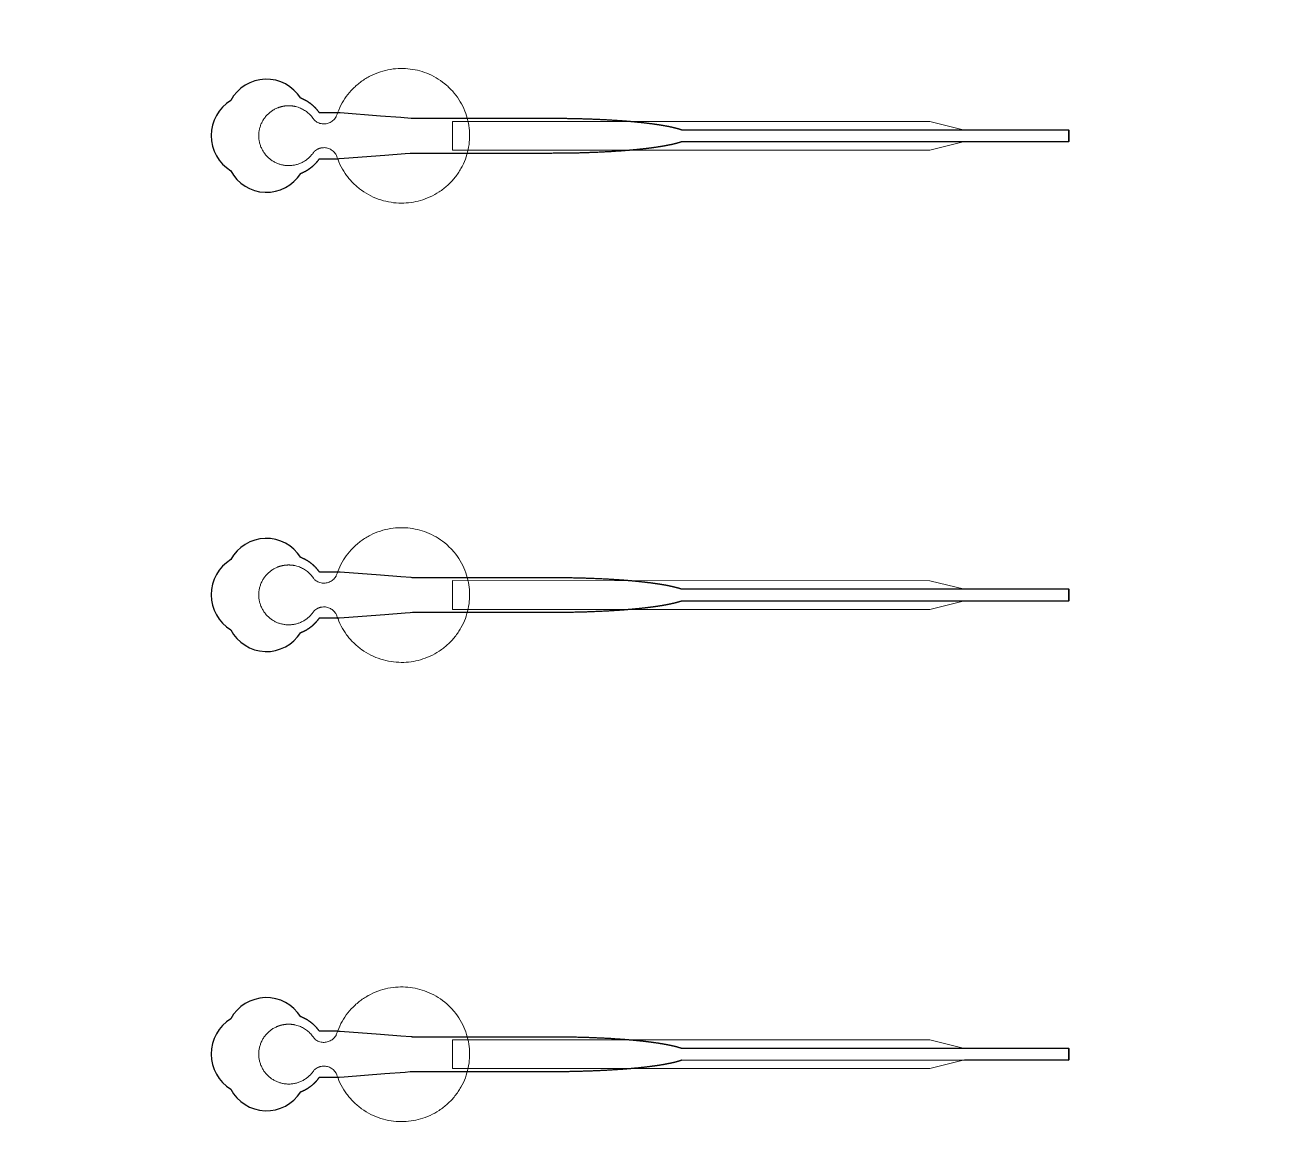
# Model space of a CAD drawing. Header units: inches. Extents: x -52997 to 52003, y -52254 to 52746.
# Drawn here: x -16400 to -10919, y 3389 to 8292 of the extents above; entities that cross this region are included whole.
import ezdxf

# ---------------------------------------------------------------- set-up
doc = ezdxf.new("R2010")
doc.units = ezdxf.units.IN
doc.header["$MEASUREMENT"] = 0
doc.layers.add('1', color=1, linetype='Continuous')
doc.layers.add('2', color=140, linetype='Continuous', lineweight=0)
doc.layers.add('3', color=90, linetype='Continuous', lineweight=0)

msp = doc.modelspace()

# ---------------------------------------------------------------- linework, layer by layer
at = {"layer": '1'}
for points in [[(-16283.4, -47485.7), (0, -47485.7), (16283.4, -47485.7, 5.999107)], [(-16250, -47285.7), (0, -47285.7), (16250, -47285.7, 5.986812)], [(-13685.8, -45485.7), (0, -45485.7), (13685.8, -45485.7, 6.794322)], [(-15200.3, 7646.4), (-15199.9, 7646.6), (-15199.1, 7646.9), (-15198.2, 7647.2), (-15197.4, 7647.6), (-15196.5, 7647.9), (-15195.7, 7648.2), (-15194.8, 7648.6), (-15194, 7649), (-15193.1, 7649.3), (-15192.3, 7649.7), (-15191.4, 7650.1), (-15190.6, 7650.5), (-15189.7, 7650.9), (-15188.9, 7651.3), (-15188, 7651.7), (-15187.2, 7652.1), (-15186.3, 7652.5), (-15185.4, 7652.9), (-15184.6, 7653.4), (-15183.7, 7653.8), (-15182.9, 7654.2), (-15182, 7654.7), (-15181.1, 7655.1), (-15180.3, 7655.6), (-15179.4, 7656.1), (-15178.6, 7656.5), (-15177.7, 7657), (-15176.9, 7657.5), (-15176, 7658), (-15175.2, 7658.5), (-15174.3, 7659), (-15173.4, 7659.5), (-15172.6, 7660), (-15171.7, 7660.5), (-15170.9, 7661), (-15170.1, 7661.6), (-15169.2, 7662.1), (-15168.4, 7662.7), (-15167.5, 7663.2), (-15166.7, 7663.8), (-15165.8, 7664.3), (-15165, 7664.9), (-15164.2, 7665.4), (-15163.3, 7666), (-15162.5, 7666.6), (-15161.7, 7667.2), (-15160.8, 7667.8), (-15160, 7668.4), (-15159.2, 7669), (-15158.4, 7669.6), (-15157.6, 7670.2), (-15156.7, 7670.8), (-15155.9, 7671.4), (-15155.1, 7672), (-15154.3, 7672.7), (-15153.5, 7673.3), (-15152.7, 7673.9), (-15151.9, 7674.6), (-15151.1, 7675.2), (-15150.3, 7675.9), (-15149.6, 7676.5), (-15148.8, 7677.2), (-15148, 7677.8), (-15147.2, 7678.5), (-15146.5, 7679.2), (-15145.7, 7679.9), (-15144.9, 7680.5), (-15144.2, 7681.2), (-15143.4, 7681.9), (-15142.7, 7682.6), (-15141.9, 7683.3), (-15141.2, 7684), (-15140.5, 7684.7), (-15139.7, 7685.4), (-15139, 7686.1), (-15138.3, 7686.8), (-15137.6, 7687.5), (-15136.9, 7688.3), (-15136.2, 7689), (-15135.5, 7689.7), (-15134.8, 7690.4), (-15134.1, 7691.2), (-15133.4, 7691.9), (-15132.7, 7692.6), (-15132, 7693.4), (-15131.4, 7694.1), (-15130.7, 7694.8), (-15130.1, 7695.6), (-15129.4, 7696.3), (-15128.8, 7697.1), (-15128.1, 7697.8), (-15127.5, 7698.6), (-15126.9, 7699.3), (-15126.2, 7700.1), (-15125.6, 7700.9), (-15125, 7701.6), (-15124.4, 7702.4), (-15123.8, 7703.1), (-15123.2, 7703.9), (-15122.6, 7704.7), (-15122.1, 7705.4), (-15121.5, 7706.2), (-15120.9, 7707), (-15120.4, 7707.7), (-15119.8, 7708.5), (-15119.3, 7709.3), (-15118.7, 7710), (-15075.1, 7710), (-15053.3, 7710), (-15042.4, 7710), (-15039.7, 7710), (-15038.4, 7710), (-15038.3, 7710), (-15038.3, 7710), (-15038.3, 7710), (-15038.3, 7710), (-15038.3, 7710.1), (-15038.2, 7710.1), (-15037.8, 7710.1), (-15037.1, 7710.1), (-15035.8, 7710.2), (-15033, 7710.5), (-15010.9, 7712.1), (-14834.3, 7725.7), (-14746, 7732.5), (-14723.9, 7734.2), (-14712.8, 7735), (-14712.5, 7735), (-14712.4, 7735), (-14712.4, 7735), (-14712.3, 7735), (-14712.2, 7735), (-14711.8, 7735), (-14451.4, 7735), (-14445.1, 7735), (-14432.5, 7735), (-14332, 7735), (-14131, 7735), (-14118.4, 7735), (-14112.1, 7735), (-14109, 7735), (-14107.4, 7735), (-14107, 7735), (-14106.8, 7735), (-14106.7, 7735), (-14106.7, 7735), (-14106.7, 7735), (-14106.6, 7735), (-14106.1, 7735), (-14101.5, 7735.1), (-14096.9, 7735.1), (-14092.3, 7735.1), (-14087.6, 7735.1), (-14083, 7735.1), (-14078.3, 7735.1), (-14073.7, 7735.2), (-14069, 7735.2), (-14064.3, 7735.2), (-14059.6, 7735.3), (-14054.9, 7735.3), (-14050.1, 7735.4), (-14045.4, 7735.4), (-14040.7, 7735.5), (-14035.9, 7735.6), (-14031.2, 7735.6), (-14026.4, 7735.7), (-14021.6, 7735.8), (-14016.8, 7735.9), (-14012, 7736), (-14007.2, 7736.1), (-14002.4, 7736.2), (-13997.6, 7736.3), (-13992.8, 7736.4), (-13988, 7736.5), (-13983.2, 7736.7), (-13978.4, 7736.8), (-13973.5, 7736.9), (-13968.7, 7737.1), (-13963.9, 7737.2), (-13959, 7737.4), (-13954.2, 7737.5), (-13949.4, 7737.7), (-13944.6, 7737.8), (-13939.7, 7738), (-13934.9, 7738.2), (-13930.1, 7738.4), (-13925.2, 7738.6), (-13920.4, 7738.8), (-13915.6, 7739), (-13910.8, 7739.2), (-13906, 7739.4), (-13901.2, 7739.6), (-13896.4, 7739.8), (-13891.6, 7740), (-13886.8, 7740.3), (-13882, 7740.5), (-13877.2, 7740.7), (-13872.5, 7741), (-13867.7, 7741.3), (-13863, 7741.5), (-13858.3, 7741.8), (-13853.5, 7742), (-13848.8, 7742.3), (-13844.1, 7742.6), (-13839.5, 7742.9), (-13834.8, 7743.2), (-13830.1, 7743.5), (-13825.5, 7743.8), (-13820.9, 7744.1), (-13816.3, 7744.4), (-13811.7, 7744.7), (-13807.1, 7745.1), (-13804.8, 7745.2), (-13802.6, 7745.4), (-13800.3, 7745.6), (-13798, 7745.7), (-13795.8, 7745.9), (-13793.5, 7746.1), (-13791.2, 7746.2), (-13789, 7746.4), (-13786.8, 7746.6), (-13784.5, 7746.8), (-13782.3, 7747), (-13780.1, 7747.1), (-13777.8, 7747.3), (-13775.6, 7747.5), (-13773.4, 7747.7), (-13771.2, 7747.9), (-13769, 7748.1), (-13766.8, 7748.2), (-13764.6, 7748.4), (-13762.5, 7748.6), (-13760.3, 7748.8), (-13758.1, 7749), (-13756, 7749.2), (-13753.8, 7749.4), (-13751.6, 7749.6), (-13749.5, 7749.8), (-13747.4, 7750), (-13745.2, 7750.2), (-13743.1, 7750.4), (-13741, 7750.6), (-13738.9, 7750.8), (-13736.8, 7751), (-13734.7, 7751.2), (-13732.6, 7751.4), (-13730.5, 7751.6), (-13728.4, 7751.8), (-13726.4, 7752), (-13724.3, 7752.3), (-13722.2, 7752.5), (-13720.2, 7752.7), (-13718.1, 7752.9), (-13716.1, 7753.1), (-13714.1, 7753.3), (-13712.1, 7753.6), (-13710, 7753.8), (-13708, 7754), (-13706, 7754.2), (-13704.1, 7754.4), (-13702.1, 7754.7), (-13700.1, 7754.9), (-13698.1, 7755.1), (-13696.2, 7755.3), (-13694.2, 7755.6), (-13692.3, 7755.8), (-13690.4, 7756), (-13688.4, 7756.3), (-13686.5, 7756.5), (-13684.6, 7756.7), (-13682.7, 7757), (-13680.8, 7757.2), (-13678.9, 7757.5), (-13677.1, 7757.7), (-13675.2, 7757.9), (-13673.3, 7758.2), (-13671.5, 7758.4), (-13669.7, 7758.7), (-13667.8, 7758.9), (-13666, 7759.1), (-13664.2, 7759.4), (-13662.4, 7759.6), (-13660.6, 7759.9), (-13658.8, 7760.1), (-13657, 7760.4), (-13655.3, 7760.6), (-13653.5, 7760.9), (-13651.8, 7761.1), (-13650, 7761.4), (-13648.3, 7761.7), (-13646.6, 7761.9), (-13644.9, 7762.2), (-13643.2, 7762.4), (-13641.5, 7762.7), (-13639.8, 7762.9), (-13638.1, 7763.2), (-13636.5, 7763.5), (-13634.8, 7763.7), (-13633.2, 7764), (-13631.5, 7764.2), (-13629.9, 7764.5), (-13628.3, 7764.8), (-13626.7, 7765), (-13625.1, 7765.3), (-13623.5, 7765.6), (-13621.9, 7765.8), (-13620.4, 7766.1), (-13618.8, 7766.4), (-13617.3, 7766.7), (-13615.7, 7766.9), (-13614.2, 7767.2), (-13612.7, 7767.5), (-13611.2, 7767.7), (-13609.7, 7768), (-13608.2, 7768.3), (-13606.8, 7768.6), (-13605.3, 7768.8), (-13603.9, 7769.1), (-13602.4, 7769.4), (-13601, 7769.7), (-13599.6, 7770), (-13598.2, 7770.2), (-13596.8, 7770.5), (-13595.4, 7770.8), (-13594, 7771.1), (-13592.6, 7771.4), (-13591.3, 7771.6), (-13589.9, 7771.9), (-13588.6, 7772.2), (-13587.3, 7772.5), (-13586, 7772.8), (-13584.7, 7773.1), (-13583.4, 7773.4), (-13582.1, 7773.6), (-13580.8, 7773.9), (-13579.6, 7774.2), (-13578.3, 7774.5), (-13577.1, 7774.8), (-13575.9, 7775.1), (-13574.6, 7775.4), (-13573.4, 7775.7), (-13572.2, 7776), (-13571.1, 7776.2), (-13569.9, 7776.5), (-13568.7, 7776.8), (-13567.6, 7777.1), (-13566.4, 7777.4), (-13565.3, 7777.7), (-13564.2, 7778), (-13563.1, 7778.3), (-13562, 7778.6), (-13560.9, 7778.9), (-13559.9, 7779.2), (-13558.8, 7779.5), (-13557.7, 7779.8), (-13556.7, 7780.1), (-13555.7, 7780.4), (-13554.7, 7780.7), (-13553.7, 7781), (-13552.7, 7781.2), (-13551.7, 7781.5), (-13550.7, 7781.8), (-13549.7, 7782.1), (-13548.8, 7782.4), (-13547.9, 7782.7), (-13546.9, 7783), (-13546, 7783.3), (-13545.1, 7783.6), (-13544.2, 7783.9), (-13543.3, 7784.2), (-13542.5, 7784.5), (-13541, 7785), (-11855.4, 7784.8), (-11855.4, 7835), (-13541, 7835), (-13541.2, 7835.1), (-13542.1, 7835.4), (-13543, 7835.8), (-13543.9, 7836.1), (-13544.8, 7836.4), (-13545.7, 7836.7), (-13546.6, 7837), (-13547.5, 7837.3), (-13548.4, 7837.6), (-13549.4, 7837.8), (-13550.4, 7838.1), (-13551.3, 7838.4), (-13552.3, 7838.7), (-13553.3, 7839), (-13554.3, 7839.3), (-13555.3, 7839.6), (-13556.3, 7839.9), (-13557.4, 7840.2), (-13558.4, 7840.5), (-13559.5, 7840.8), (-13560.6, 7841.1), (-13561.7, 7841.4), (-13562.7, 7841.7), (-13563.8, 7842), (-13565, 7842.3), (-13566.1, 7842.6), (-13567.2, 7842.9), (-13568.4, 7843.2), (-13569.5, 7843.5), (-13570.7, 7843.8), (-13571.9, 7844.1), (-13573.1, 7844.4), (-13574.3, 7844.6), (-13575.5, 7844.9), (-13576.7, 7845.2), (-13578, 7845.5), (-13579.2, 7845.8), (-13580.5, 7846.1), (-13581.7, 7846.4), (-13583, 7846.7), (-13584.3, 7847), (-13585.6, 7847.2), (-13586.9, 7847.5), (-13588.2, 7847.8), (-13589.6, 7848.1), (-13590.9, 7848.4), (-13592.3, 7848.7), (-13593.6, 7848.9), (-13595, 7849.2), (-13596.4, 7849.5), (-13597.8, 7849.8), (-13599.2, 7850.1), (-13600.6, 7850.3), (-13602.1, 7850.6), (-13603.5, 7850.9), (-13604.9, 7851.2), (-13606.4, 7851.5), (-13607.9, 7851.7), (-13609.4, 7852), (-13610.9, 7852.3), (-13612.4, 7852.6), (-13613.9, 7852.8), (-13615.4, 7853.1), (-13616.9, 7853.4), (-13618.5, 7853.7), (-13620, 7853.9), (-13621.6, 7854.2), (-13623.2, 7854.5), (-13624.7, 7854.7), (-13626.3, 7855), (-13627.9, 7855.3), (-13629.5, 7855.5), (-13631.2, 7855.8), (-13632.8, 7856.1), (-13634.4, 7856.3), (-13636.1, 7856.6), (-13637.8, 7856.8), (-13639.4, 7857.1), (-13641.1, 7857.4), (-13642.8, 7857.6), (-13644.5, 7857.9), (-13646.2, 7858.1), (-13647.9, 7858.4), (-13649.7, 7858.6), (-13651.4, 7858.9), (-13653.1, 7859.2), (-13654.9, 7859.4), (-13656.7, 7859.7), (-13658.4, 7859.9), (-13660.2, 7860.2), (-13662, 7860.4), (-13663.8, 7860.7), (-13665.6, 7860.9), (-13667.5, 7861.1), (-13669.3, 7861.4), (-13671.1, 7861.6), (-13673, 7861.9), (-13674.8, 7862.1), (-13676.7, 7862.4), (-13678.6, 7862.6), (-13680.4, 7862.8), (-13682.3, 7863.1), (-13684.2, 7863.3), (-13686.1, 7863.5), (-13688, 7863.8), (-13690, 7864), (-13691.9, 7864.2), (-13693.8, 7864.5), (-13695.8, 7864.7), (-13697.7, 7864.9), (-13699.7, 7865.2), (-13701.7, 7865.4), (-13703.7, 7865.6), (-13705.6, 7865.8), (-13707.6, 7866.1), (-13709.6, 7866.3), (-13711.6, 7866.5), (-13713.7, 7866.7), (-13715.7, 7866.9), (-13717.7, 7867.2), (-13719.8, 7867.4), (-13721.8, 7867.6), (-13723.9, 7867.8), (-13725.9, 7868), (-13728, 7868.2), (-13730.1, 7868.4), (-13732.1, 7868.6), (-13734.2, 7868.9), (-13736.3, 7869.1), (-13738.4, 7869.3), (-13740.5, 7869.5), (-13742.6, 7869.7), (-13744.8, 7869.9), (-13746.9, 7870.1), (-13749, 7870.3), (-13751.2, 7870.5), (-13753.3, 7870.7), (-13755.5, 7870.9), (-13757.6, 7871.1), (-13759.8, 7871.2), (-13761.9, 7871.4), (-13764.1, 7871.6), (-13766.3, 7871.8), (-13768.5, 7872), (-13770.7, 7872.2), (-13772.9, 7872.4), (-13775.1, 7872.6), (-13777.3, 7872.7), (-13779.5, 7872.9), (-13781.7, 7873.1), (-13784, 7873.3), (-13786.2, 7873.5), (-13788.4, 7873.6), (-13790.7, 7873.8), (-13792.9, 7874), (-13795.2, 7874.2), (-13797.4, 7874.3), (-13799.7, 7874.5), (-13801.9, 7874.7), (-13804.2, 7874.8), (-13808.8, 7875.2), (-13813.3, 7875.5), (-13817.9, 7875.8), (-13822.5, 7876.1), (-13827.1, 7876.4), (-13831.8, 7876.7), (-13836.4, 7877), (-13841.1, 7877.3), (-13845.7, 7877.6), (-13850.4, 7877.9), (-13855.1, 7878.1), (-13859.8, 7878.4), (-13864.5, 7878.7), (-13869.3, 7878.9), (-13874, 7879.2), (-13878.7, 7879.4), (-13883.5, 7879.7), (-13888.3, 7879.9), (-13893, 7880.1), (-13897.8, 7880.4), (-13902.6, 7880.6), (-13907.4, 7880.8), (-13912.2, 7881), (-13917, 7881.2), (-13921.8, 7881.4), (-13926.6, 7881.6), (-13931.4, 7881.8), (-13936.2, 7882), (-13941, 7882.1), (-13945.8, 7882.3), (-13950.6, 7882.5), (-13955.4, 7882.6), (-13960.2, 7882.8), (-13965, 7882.9), (-13969.8, 7883.1), (-13974.6, 7883.2), (-13979.4, 7883.3), (-13984.2, 7883.5), (-13989, 7883.6), (-13993.8, 7883.7), (-13998.6, 7883.8), (-14003.4, 7883.9), (-14008.2, 7884), (-14012.9, 7884.1), (-14017.7, 7884.2), (-14022.4, 7884.3), (-14027.2, 7884.4), (-14031.9, 7884.5), (-14036.6, 7884.5), (-14041.4, 7884.6), (-14046.1, 7884.7), (-14050.8, 7884.7), (-14055.5, 7884.8), (-14060.2, 7884.8), (-14064.8, 7884.9), (-14069.5, 7884.9), (-14074.1, 7884.9), (-14078.8, 7885), (-14083.4, 7885), (-14088, 7885), (-14092.6, 7885), (-14094.9, 7885), (-14095.5, 7885), (-14095.7, 7885), (-14095.9, 7885), (-14096.1, 7885), (-14097.7, 7885), (-14104, 7885), (-14116.8, 7885), (-14167.8, 7885), (-14371.7, 7885), (-14422.7, 7885), (-14448.2, 7885), (-14454.6, 7885), (-14456.2, 7885), (-14711.9, 7885), (-14712.3, 7885), (-14712.4, 7885), (-14712.4, 7885), (-14712.4, 7885), (-14712.5, 7885), (-14712.9, 7885.1), (-14714.3, 7885.2), (-14719.8, 7885.6), (-14763.9, 7889), (-14852.3, 7895.8), (-15028.9, 7909.3), (-15034.4, 7909.8), (-15037.2, 7910), (-15037.9, 7910), (-15038.2, 7910), (-15038.3, 7910), (-15038.3, 7910), (-15038.3, 7910), (-15038.3, 7910), (-15038.3, 7910), (-15038.4, 7910), (-15038.7, 7910), (-15041.4, 7910), (-15046.9, 7910), (-15057.8, 7910), (-15079.6, 7910), (-15101.4, 7910), (-15112.3, 7910), (-15117.7, 7910), (-15118.4, 7910), (-15118.6, 7910), (-15118.6, 7910), (-15118.7, 7910), (-15118.7, 7910), (-15118.7, 7910), (-15118.7, 7910.1), (-15119.1, 7910.6), (-15119.9, 7911.8), (-15120.7, 7912.9), (-15121.6, 7914), (-15122.4, 7915.1), (-15123.2, 7916.2), (-15124.1, 7917.4), (-15125, 7918.5), (-15125.9, 7919.6), (-15126.8, 7920.7), (-15127.7, 7921.8), (-15128.6, 7922.9), (-15129.6, 7924), (-15130.5, 7925.1), (-15131.5, 7926.2), (-15132.4, 7927.3), (-15133.4, 7928.3), (-15134.4, 7929.4), (-15135.5, 7930.5), (-15136.5, 7931.6), (-15137.5, 7932.6), (-15138.6, 7933.7), (-15139.6, 7934.7), (-15140.7, 7935.8), (-15141.8, 7936.8), (-15142.9, 7937.8), (-15144, 7938.9), (-15145.1, 7939.9), (-15146.3, 7940.9), (-15147.4, 7941.9), (-15148.6, 7942.9), (-15149.7, 7943.9), (-15150.9, 7944.9), (-15152.1, 7945.8), (-15153.3, 7946.8), (-15154.5, 7947.7), (-15155.7, 7948.7), (-15157, 7949.6), (-15158.2, 7950.6), (-15159.4, 7951.5), (-15160.7, 7952.4), (-15162, 7953.3), (-15163.2, 7954.2), (-15164.5, 7955.1), (-15165.8, 7955.9), (-15167.1, 7956.8), (-15168.4, 7957.6), (-15169.8, 7958.5), (-15171.1, 7959.3), (-15172.4, 7960.1), (-15173.8, 7960.9), (-15175.1, 7961.7), (-15176.5, 7962.5), (-15177.8, 7963.2), (-15179.2, 7964), (-15180.6, 7964.7), (-15182, 7965.5), (-15183.4, 7966.2), (-15184.8, 7966.9), (-15186.2, 7967.6), (-15187.6, 7968.2), (-15189, 7968.9), (-15190.4, 7969.6), (-15191.8, 7970.2), (-15193.2, 7970.8), (-15194.7, 7971.4), (-15196.1, 7972), (-15197.5, 7972.6), (-15199, 7973.2), (-15200.2, 7973.6, 0.576044), (-15504.7, 7964.3, 0.560065), (-15504.7, 7657.8, 0.578435)], [(-15200.3, 5646.4), (-15199.9, 5646.6), (-15199.1, 5646.9), (-15198.2, 5647.2), (-15197.4, 5647.6), (-15196.5, 5647.9), (-15195.7, 5648.2), (-15194.8, 5648.6), (-15194, 5649), (-15193.1, 5649.3), (-15192.3, 5649.7), (-15191.4, 5650.1), (-15190.6, 5650.5), (-15189.7, 5650.9), (-15188.9, 5651.3), (-15188, 5651.7), (-15187.2, 5652.1), (-15186.3, 5652.5), (-15185.4, 5652.9), (-15184.6, 5653.4), (-15183.7, 5653.8), (-15182.9, 5654.2), (-15182, 5654.7), (-15181.1, 5655.1), (-15180.3, 5655.6), (-15179.4, 5656.1), (-15178.6, 5656.5), (-15177.7, 5657), (-15176.9, 5657.5), (-15176, 5658), (-15175.2, 5658.5), (-15174.3, 5659), (-15173.4, 5659.5), (-15172.6, 5660), (-15171.7, 5660.5), (-15170.9, 5661), (-15170.1, 5661.6), (-15169.2, 5662.1), (-15168.4, 5662.7), (-15167.5, 5663.2), (-15166.7, 5663.8), (-15165.8, 5664.3), (-15165, 5664.9), (-15164.2, 5665.4), (-15163.3, 5666), (-15162.5, 5666.6), (-15161.7, 5667.2), (-15160.8, 5667.8), (-15160, 5668.4), (-15159.2, 5669), (-15158.4, 5669.6), (-15157.6, 5670.2), (-15156.7, 5670.8), (-15155.9, 5671.4), (-15155.1, 5672), (-15154.3, 5672.7), (-15153.5, 5673.3), (-15152.7, 5673.9), (-15151.9, 5674.6), (-15151.1, 5675.2), (-15150.3, 5675.9), (-15149.6, 5676.5), (-15148.8, 5677.2), (-15148, 5677.8), (-15147.2, 5678.5), (-15146.5, 5679.2), (-15145.7, 5679.9), (-15144.9, 5680.5), (-15144.2, 5681.2), (-15143.4, 5681.9), (-15142.7, 5682.6), (-15141.9, 5683.3), (-15141.2, 5684), (-15140.5, 5684.7), (-15139.7, 5685.4), (-15139, 5686.1), (-15138.3, 5686.8), (-15137.6, 5687.5), (-15136.9, 5688.3), (-15136.2, 5689), (-15135.5, 5689.7), (-15134.8, 5690.4), (-15134.1, 5691.2), (-15133.4, 5691.9), (-15132.7, 5692.6), (-15132, 5693.4), (-15131.4, 5694.1), (-15130.7, 5694.8), (-15130.1, 5695.6), (-15129.4, 5696.3), (-15128.8, 5697.1), (-15128.1, 5697.8), (-15127.5, 5698.6), (-15126.9, 5699.3), (-15126.2, 5700.1), (-15125.6, 5700.9), (-15125, 5701.6), (-15124.4, 5702.4), (-15123.8, 5703.1), (-15123.2, 5703.9), (-15122.6, 5704.7), (-15122.1, 5705.4), (-15121.5, 5706.2), (-15120.9, 5707), (-15120.4, 5707.7), (-15119.8, 5708.5), (-15119.3, 5709.3), (-15118.7, 5710), (-15075.1, 5710), (-15053.3, 5710), (-15042.4, 5710), (-15039.7, 5710), (-15038.4, 5710), (-15038.3, 5710), (-15038.3, 5710), (-15038.3, 5710), (-15038.3, 5710), (-15038.3, 5710.1), (-15038.2, 5710.1), (-15037.8, 5710.1), (-15037.1, 5710.1), (-15035.8, 5710.2), (-15033, 5710.5), (-15010.9, 5712.1), (-14834.3, 5725.7), (-14746, 5732.5), (-14723.9, 5734.2), (-14712.8, 5735), (-14712.5, 5735), (-14712.4, 5735), (-14712.4, 5735), (-14712.3, 5735), (-14712.2, 5735), (-14711.8, 5735), (-14451.4, 5735), (-14445.1, 5735), (-14432.5, 5735), (-14332, 5735), (-14131, 5735), (-14118.4, 5735), (-14112.1, 5735), (-14109, 5735), (-14107.4, 5735), (-14107, 5735), (-14106.8, 5735), (-14106.7, 5735), (-14106.7, 5735), (-14106.7, 5735), (-14106.6, 5735), (-14106.1, 5735), (-14101.5, 5735.1), (-14096.9, 5735.1), (-14092.3, 5735.1), (-14087.6, 5735.1), (-14083, 5735.1), (-14078.3, 5735.1), (-14073.7, 5735.2), (-14069, 5735.2), (-14064.3, 5735.2), (-14059.6, 5735.3), (-14054.9, 5735.3), (-14050.1, 5735.4), (-14045.4, 5735.4), (-14040.7, 5735.5), (-14035.9, 5735.6), (-14031.2, 5735.6), (-14026.4, 5735.7), (-14021.6, 5735.8), (-14016.8, 5735.9), (-14012, 5736), (-14007.2, 5736.1), (-14002.4, 5736.2), (-13997.6, 5736.3), (-13992.8, 5736.4), (-13988, 5736.5), (-13983.2, 5736.7), (-13978.4, 5736.8), (-13973.5, 5736.9), (-13968.7, 5737.1), (-13963.9, 5737.2), (-13959, 5737.4), (-13954.2, 5737.5), (-13949.4, 5737.7), (-13944.6, 5737.8), (-13939.7, 5738), (-13934.9, 5738.2), (-13930.1, 5738.4), (-13925.2, 5738.6), (-13920.4, 5738.8), (-13915.6, 5739), (-13910.8, 5739.2), (-13906, 5739.4), (-13901.2, 5739.6), (-13896.4, 5739.8), (-13891.6, 5740), (-13886.8, 5740.3), (-13882, 5740.5), (-13877.2, 5740.7), (-13872.5, 5741), (-13867.7, 5741.3), (-13863, 5741.5), (-13858.3, 5741.8), (-13853.5, 5742), (-13848.8, 5742.3), (-13844.1, 5742.6), (-13839.5, 5742.9), (-13834.8, 5743.2), (-13830.1, 5743.5), (-13825.5, 5743.8), (-13820.9, 5744.1), (-13816.3, 5744.4), (-13811.7, 5744.7), (-13807.1, 5745.1), (-13804.8, 5745.2), (-13802.6, 5745.4), (-13800.3, 5745.6), (-13798, 5745.7), (-13795.8, 5745.9), (-13793.5, 5746.1), (-13791.2, 5746.2), (-13789, 5746.4), (-13786.8, 5746.6), (-13784.5, 5746.8), (-13782.3, 5747), (-13780.1, 5747.1), (-13777.8, 5747.3), (-13775.6, 5747.5), (-13773.4, 5747.7), (-13771.2, 5747.9), (-13769, 5748.1), (-13766.8, 5748.2), (-13764.6, 5748.4), (-13762.5, 5748.6), (-13760.3, 5748.8), (-13758.1, 5749), (-13756, 5749.2), (-13753.8, 5749.4), (-13751.6, 5749.6), (-13749.5, 5749.8), (-13747.4, 5750), (-13745.2, 5750.2), (-13743.1, 5750.4), (-13741, 5750.6), (-13738.9, 5750.8), (-13736.8, 5751), (-13734.7, 5751.2), (-13732.6, 5751.4), (-13730.5, 5751.6), (-13728.4, 5751.8), (-13726.4, 5752), (-13724.3, 5752.3), (-13722.2, 5752.5), (-13720.2, 5752.7), (-13718.1, 5752.9), (-13716.1, 5753.1), (-13714.1, 5753.3), (-13712.1, 5753.6), (-13710, 5753.8), (-13708, 5754), (-13706, 5754.2), (-13704.1, 5754.4), (-13702.1, 5754.7), (-13700.1, 5754.9), (-13698.1, 5755.1), (-13696.2, 5755.3), (-13694.2, 5755.6), (-13692.3, 5755.8), (-13690.4, 5756), (-13688.4, 5756.3), (-13686.5, 5756.5), (-13684.6, 5756.7), (-13682.7, 5757), (-13680.8, 5757.2), (-13678.9, 5757.5), (-13677.1, 5757.7), (-13675.2, 5757.9), (-13673.3, 5758.2), (-13671.5, 5758.4), (-13669.7, 5758.7), (-13667.8, 5758.9), (-13666, 5759.1), (-13664.2, 5759.4), (-13662.4, 5759.6), (-13660.6, 5759.9), (-13658.8, 5760.1), (-13657, 5760.4), (-13655.3, 5760.6), (-13653.5, 5760.9), (-13651.8, 5761.1), (-13650, 5761.4), (-13648.3, 5761.7), (-13646.6, 5761.9), (-13644.9, 5762.2), (-13643.2, 5762.4), (-13641.5, 5762.7), (-13639.8, 5762.9), (-13638.1, 5763.2), (-13636.5, 5763.5), (-13634.8, 5763.7), (-13633.2, 5764), (-13631.5, 5764.2), (-13629.9, 5764.5), (-13628.3, 5764.8), (-13626.7, 5765), (-13625.1, 5765.3), (-13623.5, 5765.6), (-13621.9, 5765.8), (-13620.4, 5766.1), (-13618.8, 5766.4), (-13617.3, 5766.7), (-13615.7, 5766.9), (-13614.2, 5767.2), (-13612.7, 5767.5), (-13611.2, 5767.7), (-13609.7, 5768), (-13608.2, 5768.3), (-13606.8, 5768.6), (-13605.3, 5768.8), (-13603.9, 5769.1), (-13602.4, 5769.4), (-13601, 5769.7), (-13599.6, 5770), (-13598.2, 5770.2), (-13596.8, 5770.5), (-13595.4, 5770.8), (-13594, 5771.1), (-13592.6, 5771.4), (-13591.3, 5771.6), (-13589.9, 5771.9), (-13588.6, 5772.2), (-13587.3, 5772.5), (-13586, 5772.8), (-13584.7, 5773.1), (-13583.4, 5773.4), (-13582.1, 5773.6), (-13580.8, 5773.9), (-13579.6, 5774.2), (-13578.3, 5774.5), (-13577.1, 5774.8), (-13575.9, 5775.1), (-13574.6, 5775.4), (-13573.4, 5775.7), (-13572.2, 5776), (-13571.1, 5776.2), (-13569.9, 5776.5), (-13568.7, 5776.8), (-13567.6, 5777.1), (-13566.4, 5777.4), (-13565.3, 5777.7), (-13564.2, 5778), (-13563.1, 5778.3), (-13562, 5778.6), (-13560.9, 5778.9), (-13559.9, 5779.2), (-13558.8, 5779.5), (-13557.7, 5779.8), (-13556.7, 5780.1), (-13555.7, 5780.4), (-13554.7, 5780.7), (-13553.7, 5781), (-13552.7, 5781.2), (-13551.7, 5781.5), (-13550.7, 5781.8), (-13549.7, 5782.1), (-13548.8, 5782.4), (-13547.9, 5782.7), (-13546.9, 5783), (-13546, 5783.3), (-13545.1, 5783.6), (-13544.2, 5783.9), (-13543.3, 5784.2), (-13542.5, 5784.5), (-13541, 5785), (-11855.4, 5784.8), (-11855.4, 5835), (-13541, 5835), (-13541.2, 5835.1), (-13542.1, 5835.4), (-13543, 5835.8), (-13543.9, 5836.1), (-13544.8, 5836.4), (-13545.7, 5836.7), (-13546.6, 5837), (-13547.5, 5837.3), (-13548.4, 5837.6), (-13549.4, 5837.8), (-13550.4, 5838.1), (-13551.3, 5838.4), (-13552.3, 5838.7), (-13553.3, 5839), (-13554.3, 5839.3), (-13555.3, 5839.6), (-13556.3, 5839.9), (-13557.4, 5840.2), (-13558.4, 5840.5), (-13559.5, 5840.8), (-13560.6, 5841.1), (-13561.7, 5841.4), (-13562.7, 5841.7), (-13563.8, 5842), (-13565, 5842.3), (-13566.1, 5842.6), (-13567.2, 5842.9), (-13568.4, 5843.2), (-13569.5, 5843.5), (-13570.7, 5843.8), (-13571.9, 5844.1), (-13573.1, 5844.4), (-13574.3, 5844.6), (-13575.5, 5844.9), (-13576.7, 5845.2), (-13578, 5845.5), (-13579.2, 5845.8), (-13580.5, 5846.1), (-13581.7, 5846.4), (-13583, 5846.7), (-13584.3, 5847), (-13585.6, 5847.2), (-13586.9, 5847.5), (-13588.2, 5847.8), (-13589.6, 5848.1), (-13590.9, 5848.4), (-13592.3, 5848.7), (-13593.6, 5848.9), (-13595, 5849.2), (-13596.4, 5849.5), (-13597.8, 5849.8), (-13599.2, 5850.1), (-13600.6, 5850.3), (-13602.1, 5850.6), (-13603.5, 5850.9), (-13604.9, 5851.2), (-13606.4, 5851.5), (-13607.9, 5851.7), (-13609.4, 5852), (-13610.9, 5852.3), (-13612.4, 5852.6), (-13613.9, 5852.8), (-13615.4, 5853.1), (-13616.9, 5853.4), (-13618.5, 5853.7), (-13620, 5853.9), (-13621.6, 5854.2), (-13623.2, 5854.5), (-13624.7, 5854.7), (-13626.3, 5855), (-13627.9, 5855.3), (-13629.5, 5855.5), (-13631.2, 5855.8), (-13632.8, 5856.1), (-13634.4, 5856.3), (-13636.1, 5856.6), (-13637.8, 5856.8), (-13639.4, 5857.1), (-13641.1, 5857.4), (-13642.8, 5857.6), (-13644.5, 5857.9), (-13646.2, 5858.1), (-13647.9, 5858.4), (-13649.7, 5858.6), (-13651.4, 5858.9), (-13653.1, 5859.2), (-13654.9, 5859.4), (-13656.7, 5859.7), (-13658.4, 5859.9), (-13660.2, 5860.2), (-13662, 5860.4), (-13663.8, 5860.7), (-13665.6, 5860.9), (-13667.5, 5861.1), (-13669.3, 5861.4), (-13671.1, 5861.6), (-13673, 5861.9), (-13674.8, 5862.1), (-13676.7, 5862.4), (-13678.6, 5862.6), (-13680.4, 5862.8), (-13682.3, 5863.1), (-13684.2, 5863.3), (-13686.1, 5863.5), (-13688, 5863.8), (-13690, 5864), (-13691.9, 5864.2), (-13693.8, 5864.5), (-13695.8, 5864.7), (-13697.7, 5864.9), (-13699.7, 5865.2), (-13701.7, 5865.4), (-13703.7, 5865.6), (-13705.6, 5865.8), (-13707.6, 5866.1), (-13709.6, 5866.3), (-13711.6, 5866.5), (-13713.7, 5866.7), (-13715.7, 5866.9), (-13717.7, 5867.2), (-13719.8, 5867.4), (-13721.8, 5867.6), (-13723.9, 5867.8), (-13725.9, 5868), (-13728, 5868.2), (-13730.1, 5868.4), (-13732.1, 5868.6), (-13734.2, 5868.9), (-13736.3, 5869.1), (-13738.4, 5869.3), (-13740.5, 5869.5), (-13742.6, 5869.7), (-13744.8, 5869.9), (-13746.9, 5870.1), (-13749, 5870.3), (-13751.2, 5870.5), (-13753.3, 5870.7), (-13755.5, 5870.9), (-13757.6, 5871.1), (-13759.8, 5871.2), (-13761.9, 5871.4), (-13764.1, 5871.6), (-13766.3, 5871.8), (-13768.5, 5872), (-13770.7, 5872.2), (-13772.9, 5872.4), (-13775.1, 5872.6), (-13777.3, 5872.7), (-13779.5, 5872.9), (-13781.7, 5873.1), (-13784, 5873.3), (-13786.2, 5873.5), (-13788.4, 5873.6), (-13790.7, 5873.8), (-13792.9, 5874), (-13795.2, 5874.2), (-13797.4, 5874.3), (-13799.7, 5874.5), (-13801.9, 5874.7), (-13804.2, 5874.8), (-13808.8, 5875.2), (-13813.3, 5875.5), (-13817.9, 5875.8), (-13822.5, 5876.1), (-13827.1, 5876.4), (-13831.8, 5876.7), (-13836.4, 5877), (-13841.1, 5877.3), (-13845.7, 5877.6), (-13850.4, 5877.9), (-13855.1, 5878.1), (-13859.8, 5878.4), (-13864.5, 5878.7), (-13869.3, 5878.9), (-13874, 5879.2), (-13878.7, 5879.4), (-13883.5, 5879.7), (-13888.3, 5879.9), (-13893, 5880.1), (-13897.8, 5880.4), (-13902.6, 5880.6), (-13907.4, 5880.8), (-13912.2, 5881), (-13917, 5881.2), (-13921.8, 5881.4), (-13926.6, 5881.6), (-13931.4, 5881.8), (-13936.2, 5882), (-13941, 5882.1), (-13945.8, 5882.3), (-13950.6, 5882.5), (-13955.4, 5882.6), (-13960.2, 5882.8), (-13965, 5882.9), (-13969.8, 5883.1), (-13974.6, 5883.2), (-13979.4, 5883.3), (-13984.2, 5883.5), (-13989, 5883.6), (-13993.8, 5883.7), (-13998.6, 5883.8), (-14003.4, 5883.9), (-14008.2, 5884), (-14012.9, 5884.1), (-14017.7, 5884.2), (-14022.4, 5884.3), (-14027.2, 5884.4), (-14031.9, 5884.5), (-14036.6, 5884.5), (-14041.4, 5884.6), (-14046.1, 5884.7), (-14050.8, 5884.7), (-14055.5, 5884.8), (-14060.2, 5884.8), (-14064.8, 5884.9), (-14069.5, 5884.9), (-14074.1, 5884.9), (-14078.8, 5885), (-14083.4, 5885), (-14088, 5885), (-14092.6, 5885), (-14094.9, 5885), (-14095.5, 5885), (-14095.7, 5885), (-14095.9, 5885), (-14096.1, 5885), (-14097.7, 5885), (-14104, 5885), (-14116.8, 5885), (-14167.8, 5885), (-14371.7, 5885), (-14422.7, 5885), (-14448.2, 5885), (-14454.6, 5885), (-14456.2, 5885), (-14711.9, 5885), (-14712.3, 5885), (-14712.4, 5885), (-14712.4, 5885), (-14712.4, 5885), (-14712.5, 5885), (-14712.9, 5885.1), (-14714.3, 5885.2), (-14719.8, 5885.6), (-14763.9, 5889), (-14852.3, 5895.8), (-15028.9, 5909.3), (-15034.4, 5909.8), (-15037.2, 5910), (-15037.9, 5910), (-15038.2, 5910), (-15038.3, 5910), (-15038.3, 5910), (-15038.3, 5910), (-15038.3, 5910), (-15038.3, 5910), (-15038.4, 5910), (-15038.7, 5910), (-15041.4, 5910), (-15046.9, 5910), (-15057.8, 5910), (-15079.6, 5910), (-15101.4, 5910), (-15112.3, 5910), (-15117.7, 5910), (-15118.4, 5910), (-15118.6, 5910), (-15118.6, 5910), (-15118.7, 5910), (-15118.7, 5910), (-15118.7, 5910), (-15118.7, 5910.1), (-15119.1, 5910.6), (-15119.9, 5911.8), (-15120.7, 5912.9), (-15121.6, 5914), (-15122.4, 5915.1), (-15123.2, 5916.2), (-15124.1, 5917.4), (-15125, 5918.5), (-15125.9, 5919.6), (-15126.8, 5920.7), (-15127.7, 5921.8), (-15128.6, 5922.9), (-15129.6, 5924), (-15130.5, 5925.1), (-15131.5, 5926.2), (-15132.4, 5927.3), (-15133.4, 5928.3), (-15134.4, 5929.4), (-15135.5, 5930.5), (-15136.5, 5931.6), (-15137.5, 5932.6), (-15138.6, 5933.7), (-15139.6, 5934.7), (-15140.7, 5935.8), (-15141.8, 5936.8), (-15142.9, 5937.8), (-15144, 5938.9), (-15145.1, 5939.9), (-15146.3, 5940.9), (-15147.4, 5941.9), (-15148.6, 5942.9), (-15149.7, 5943.9), (-15150.9, 5944.9), (-15152.1, 5945.8), (-15153.3, 5946.8), (-15154.5, 5947.7), (-15155.7, 5948.7), (-15157, 5949.6), (-15158.2, 5950.6), (-15159.4, 5951.5), (-15160.7, 5952.4), (-15162, 5953.3), (-15163.2, 5954.2), (-15164.5, 5955.1), (-15165.8, 5955.9), (-15167.1, 5956.8), (-15168.4, 5957.6), (-15169.8, 5958.5), (-15171.1, 5959.3), (-15172.4, 5960.1), (-15173.8, 5960.9), (-15175.1, 5961.7), (-15176.5, 5962.5), (-15177.8, 5963.2), (-15179.2, 5964), (-15180.6, 5964.7), (-15182, 5965.5), (-15183.4, 5966.2), (-15184.8, 5966.9), (-15186.2, 5967.6), (-15187.6, 5968.2), (-15189, 5968.9), (-15190.4, 5969.6), (-15191.8, 5970.2), (-15193.2, 5970.8), (-15194.7, 5971.4), (-15196.1, 5972), (-15197.5, 5972.6), (-15199, 5973.2), (-15200.2, 5973.6, 0.576044), (-15504.7, 5964.3, 0.560065), (-15504.7, 5657.8, 0.578435)], [(-15200.3, 3646.4), (-15199.9, 3646.6), (-15199.1, 3646.9), (-15198.2, 3647.2), (-15197.4, 3647.6), (-15196.5, 3647.9), (-15195.7, 3648.2), (-15194.8, 3648.6), (-15194, 3649), (-15193.1, 3649.3), (-15192.3, 3649.7), (-15191.4, 3650.1), (-15190.6, 3650.5), (-15189.7, 3650.9), (-15188.9, 3651.3), (-15188, 3651.7), (-15187.2, 3652.1), (-15186.3, 3652.5), (-15185.4, 3652.9), (-15184.6, 3653.4), (-15183.7, 3653.8), (-15182.9, 3654.2), (-15182, 3654.7), (-15181.1, 3655.1), (-15180.3, 3655.6), (-15179.4, 3656.1), (-15178.6, 3656.5), (-15177.7, 3657), (-15176.9, 3657.5), (-15176, 3658), (-15175.2, 3658.5), (-15174.3, 3659), (-15173.4, 3659.5), (-15172.6, 3660), (-15171.7, 3660.5), (-15170.9, 3661), (-15170.1, 3661.6), (-15169.2, 3662.1), (-15168.4, 3662.7), (-15167.5, 3663.2), (-15166.7, 3663.8), (-15165.8, 3664.3), (-15165, 3664.9), (-15164.2, 3665.4), (-15163.3, 3666), (-15162.5, 3666.6), (-15161.7, 3667.2), (-15160.8, 3667.8), (-15160, 3668.4), (-15159.2, 3669), (-15158.4, 3669.6), (-15157.6, 3670.2), (-15156.7, 3670.8), (-15155.9, 3671.4), (-15155.1, 3672), (-15154.3, 3672.7), (-15153.5, 3673.3), (-15152.7, 3673.9), (-15151.9, 3674.6), (-15151.1, 3675.2), (-15150.3, 3675.9), (-15149.6, 3676.5), (-15148.8, 3677.2), (-15148, 3677.8), (-15147.2, 3678.5), (-15146.5, 3679.2), (-15145.7, 3679.9), (-15144.9, 3680.5), (-15144.2, 3681.2), (-15143.4, 3681.9), (-15142.7, 3682.6), (-15141.9, 3683.3), (-15141.2, 3684), (-15140.5, 3684.7), (-15139.7, 3685.4), (-15139, 3686.1), (-15138.3, 3686.8), (-15137.6, 3687.5), (-15136.9, 3688.3), (-15136.2, 3689), (-15135.5, 3689.7), (-15134.8, 3690.4), (-15134.1, 3691.2), (-15133.4, 3691.9), (-15132.7, 3692.6), (-15132, 3693.4), (-15131.4, 3694.1), (-15130.7, 3694.8), (-15130.1, 3695.6), (-15129.4, 3696.3), (-15128.8, 3697.1), (-15128.1, 3697.8), (-15127.5, 3698.6), (-15126.9, 3699.3), (-15126.2, 3700.1), (-15125.6, 3700.9), (-15125, 3701.6), (-15124.4, 3702.4), (-15123.8, 3703.1), (-15123.2, 3703.9), (-15122.6, 3704.7), (-15122.1, 3705.4), (-15121.5, 3706.2), (-15120.9, 3707), (-15120.4, 3707.7), (-15119.8, 3708.5), (-15119.3, 3709.3), (-15118.7, 3710), (-15075.1, 3710), (-15053.3, 3710), (-15042.4, 3710), (-15039.7, 3710), (-15038.4, 3710), (-15038.3, 3710), (-15038.3, 3710), (-15038.3, 3710), (-15038.3, 3710), (-15038.3, 3710.1), (-15038.2, 3710.1), (-15037.8, 3710.1), (-15037.1, 3710.1), (-15035.8, 3710.2), (-15033, 3710.5), (-15010.9, 3712.1), (-14834.3, 3725.7), (-14746, 3732.5), (-14723.9, 3734.2), (-14712.8, 3735), (-14712.5, 3735), (-14712.4, 3735), (-14712.4, 3735), (-14712.3, 3735), (-14712.2, 3735), (-14711.8, 3735), (-14451.4, 3735), (-14445.1, 3735), (-14432.5, 3735), (-14332, 3735), (-14131, 3735), (-14118.4, 3735), (-14112.1, 3735), (-14109, 3735), (-14107.4, 3735), (-14107, 3735), (-14106.8, 3735), (-14106.7, 3735), (-14106.7, 3735), (-14106.7, 3735), (-14106.6, 3735), (-14106.1, 3735), (-14101.5, 3735.1), (-14096.9, 3735.1), (-14092.3, 3735.1), (-14087.6, 3735.1), (-14083, 3735.1), (-14078.3, 3735.1), (-14073.7, 3735.2), (-14069, 3735.2), (-14064.3, 3735.2), (-14059.6, 3735.3), (-14054.9, 3735.3), (-14050.1, 3735.4), (-14045.4, 3735.4), (-14040.7, 3735.5), (-14035.9, 3735.6), (-14031.2, 3735.6), (-14026.4, 3735.7), (-14021.6, 3735.8), (-14016.8, 3735.9), (-14012, 3736), (-14007.2, 3736.1), (-14002.4, 3736.2), (-13997.6, 3736.3), (-13992.8, 3736.4), (-13988, 3736.5), (-13983.2, 3736.7), (-13978.4, 3736.8), (-13973.5, 3736.9), (-13968.7, 3737.1), (-13963.9, 3737.2), (-13959, 3737.4), (-13954.2, 3737.5), (-13949.4, 3737.7), (-13944.6, 3737.8), (-13939.7, 3738), (-13934.9, 3738.2), (-13930.1, 3738.4), (-13925.2, 3738.6), (-13920.4, 3738.8), (-13915.6, 3739), (-13910.8, 3739.2), (-13906, 3739.4), (-13901.2, 3739.6), (-13896.4, 3739.8), (-13891.6, 3740), (-13886.8, 3740.3), (-13882, 3740.5), (-13877.2, 3740.7), (-13872.5, 3741), (-13867.7, 3741.3), (-13863, 3741.5), (-13858.3, 3741.8), (-13853.5, 3742), (-13848.8, 3742.3), (-13844.1, 3742.6), (-13839.5, 3742.9), (-13834.8, 3743.2), (-13830.1, 3743.5), (-13825.5, 3743.8), (-13820.9, 3744.1), (-13816.3, 3744.4), (-13811.7, 3744.7), (-13807.1, 3745.1), (-13804.8, 3745.2), (-13802.6, 3745.4), (-13800.3, 3745.6), (-13798, 3745.7), (-13795.8, 3745.9), (-13793.5, 3746.1), (-13791.2, 3746.2), (-13789, 3746.4), (-13786.8, 3746.6), (-13784.5, 3746.8), (-13782.3, 3747), (-13780.1, 3747.1), (-13777.8, 3747.3), (-13775.6, 3747.5), (-13773.4, 3747.7), (-13771.2, 3747.9), (-13769, 3748.1), (-13766.8, 3748.2), (-13764.6, 3748.4), (-13762.5, 3748.6), (-13760.3, 3748.8), (-13758.1, 3749), (-13756, 3749.2), (-13753.8, 3749.4), (-13751.6, 3749.6), (-13749.5, 3749.8), (-13747.4, 3750), (-13745.2, 3750.2), (-13743.1, 3750.4), (-13741, 3750.6), (-13738.9, 3750.8), (-13736.8, 3751), (-13734.7, 3751.2), (-13732.6, 3751.4), (-13730.5, 3751.6), (-13728.4, 3751.8), (-13726.4, 3752), (-13724.3, 3752.3), (-13722.2, 3752.5), (-13720.2, 3752.7), (-13718.1, 3752.9), (-13716.1, 3753.1), (-13714.1, 3753.3), (-13712.1, 3753.6), (-13710, 3753.8), (-13708, 3754), (-13706, 3754.2), (-13704.1, 3754.4), (-13702.1, 3754.7), (-13700.1, 3754.9), (-13698.1, 3755.1), (-13696.2, 3755.3), (-13694.2, 3755.6), (-13692.3, 3755.8), (-13690.4, 3756), (-13688.4, 3756.3), (-13686.5, 3756.5), (-13684.6, 3756.7), (-13682.7, 3757), (-13680.8, 3757.2), (-13678.9, 3757.5), (-13677.1, 3757.7), (-13675.2, 3757.9), (-13673.3, 3758.2), (-13671.5, 3758.4), (-13669.7, 3758.7), (-13667.8, 3758.9), (-13666, 3759.1), (-13664.2, 3759.4), (-13662.4, 3759.6), (-13660.6, 3759.9), (-13658.8, 3760.1), (-13657, 3760.4), (-13655.3, 3760.6), (-13653.5, 3760.9), (-13651.8, 3761.1), (-13650, 3761.4), (-13648.3, 3761.7), (-13646.6, 3761.9), (-13644.9, 3762.2), (-13643.2, 3762.4), (-13641.5, 3762.7), (-13639.8, 3762.9), (-13638.1, 3763.2), (-13636.5, 3763.5), (-13634.8, 3763.7), (-13633.2, 3764), (-13631.5, 3764.2), (-13629.9, 3764.5), (-13628.3, 3764.8), (-13626.7, 3765), (-13625.1, 3765.3), (-13623.5, 3765.6), (-13621.9, 3765.8), (-13620.4, 3766.1), (-13618.8, 3766.4), (-13617.3, 3766.7), (-13615.7, 3766.9), (-13614.2, 3767.2), (-13612.7, 3767.5), (-13611.2, 3767.7), (-13609.7, 3768), (-13608.2, 3768.3), (-13606.8, 3768.6), (-13605.3, 3768.8), (-13603.9, 3769.1), (-13602.4, 3769.4), (-13601, 3769.7), (-13599.6, 3770), (-13598.2, 3770.2), (-13596.8, 3770.5), (-13595.4, 3770.8), (-13594, 3771.1), (-13592.6, 3771.4), (-13591.3, 3771.6), (-13589.9, 3771.9), (-13588.6, 3772.2), (-13587.3, 3772.5), (-13586, 3772.8), (-13584.7, 3773.1), (-13583.4, 3773.4), (-13582.1, 3773.6), (-13580.8, 3773.9), (-13579.6, 3774.2), (-13578.3, 3774.5), (-13577.1, 3774.8), (-13575.9, 3775.1), (-13574.6, 3775.4), (-13573.4, 3775.7), (-13572.2, 3776), (-13571.1, 3776.2), (-13569.9, 3776.5), (-13568.7, 3776.8), (-13567.6, 3777.1), (-13566.4, 3777.4), (-13565.3, 3777.7), (-13564.2, 3778), (-13563.1, 3778.3), (-13562, 3778.6), (-13560.9, 3778.9), (-13559.9, 3779.2), (-13558.8, 3779.5), (-13557.7, 3779.8), (-13556.7, 3780.1), (-13555.7, 3780.4), (-13554.7, 3780.7), (-13553.7, 3781), (-13552.7, 3781.2), (-13551.7, 3781.5), (-13550.7, 3781.8), (-13549.7, 3782.1), (-13548.8, 3782.4), (-13547.9, 3782.7), (-13546.9, 3783), (-13546, 3783.3), (-13545.1, 3783.6), (-13544.2, 3783.9), (-13543.3, 3784.2), (-13542.5, 3784.5), (-13541, 3785), (-11855.4, 3784.8), (-11855.4, 3835), (-13541, 3835), (-13541.2, 3835.1), (-13542.1, 3835.4), (-13543, 3835.8), (-13543.9, 3836.1), (-13544.8, 3836.4), (-13545.7, 3836.7), (-13546.6, 3837), (-13547.5, 3837.3), (-13548.4, 3837.6), (-13549.4, 3837.8), (-13550.4, 3838.1), (-13551.3, 3838.4), (-13552.3, 3838.7), (-13553.3, 3839), (-13554.3, 3839.3), (-13555.3, 3839.6), (-13556.3, 3839.9), (-13557.4, 3840.2), (-13558.4, 3840.5), (-13559.5, 3840.8), (-13560.6, 3841.1), (-13561.7, 3841.4), (-13562.7, 3841.7), (-13563.8, 3842), (-13565, 3842.3), (-13566.1, 3842.6), (-13567.2, 3842.9), (-13568.4, 3843.2), (-13569.5, 3843.5), (-13570.7, 3843.8), (-13571.9, 3844.1), (-13573.1, 3844.4), (-13574.3, 3844.6), (-13575.5, 3844.9), (-13576.7, 3845.2), (-13578, 3845.5), (-13579.2, 3845.8), (-13580.5, 3846.1), (-13581.7, 3846.4), (-13583, 3846.7), (-13584.3, 3847), (-13585.6, 3847.2), (-13586.9, 3847.5), (-13588.2, 3847.8), (-13589.6, 3848.1), (-13590.9, 3848.4), (-13592.3, 3848.7), (-13593.6, 3848.9), (-13595, 3849.2), (-13596.4, 3849.5), (-13597.8, 3849.8), (-13599.2, 3850.1), (-13600.6, 3850.3), (-13602.1, 3850.6), (-13603.5, 3850.9), (-13604.9, 3851.2), (-13606.4, 3851.5), (-13607.9, 3851.7), (-13609.4, 3852), (-13610.9, 3852.3), (-13612.4, 3852.6), (-13613.9, 3852.8), (-13615.4, 3853.1), (-13616.9, 3853.4), (-13618.5, 3853.7), (-13620, 3853.9), (-13621.6, 3854.2), (-13623.2, 3854.5), (-13624.7, 3854.7), (-13626.3, 3855), (-13627.9, 3855.3), (-13629.5, 3855.5), (-13631.2, 3855.8), (-13632.8, 3856.1), (-13634.4, 3856.3), (-13636.1, 3856.6), (-13637.8, 3856.8), (-13639.4, 3857.1), (-13641.1, 3857.4), (-13642.8, 3857.6), (-13644.5, 3857.9), (-13646.2, 3858.1), (-13647.9, 3858.4), (-13649.7, 3858.6), (-13651.4, 3858.9), (-13653.1, 3859.2), (-13654.9, 3859.4), (-13656.7, 3859.7), (-13658.4, 3859.9), (-13660.2, 3860.2), (-13662, 3860.4), (-13663.8, 3860.7), (-13665.6, 3860.9), (-13667.5, 3861.1), (-13669.3, 3861.4), (-13671.1, 3861.6), (-13673, 3861.9), (-13674.8, 3862.1), (-13676.7, 3862.4), (-13678.6, 3862.6), (-13680.4, 3862.8), (-13682.3, 3863.1), (-13684.2, 3863.3), (-13686.1, 3863.5), (-13688, 3863.8), (-13690, 3864), (-13691.9, 3864.2), (-13693.8, 3864.5), (-13695.8, 3864.7), (-13697.7, 3864.9), (-13699.7, 3865.2), (-13701.7, 3865.4), (-13703.7, 3865.6), (-13705.6, 3865.8), (-13707.6, 3866.1), (-13709.6, 3866.3), (-13711.6, 3866.5), (-13713.7, 3866.7), (-13715.7, 3866.9), (-13717.7, 3867.2), (-13719.8, 3867.4), (-13721.8, 3867.6), (-13723.9, 3867.8), (-13725.9, 3868), (-13728, 3868.2), (-13730.1, 3868.4), (-13732.1, 3868.6), (-13734.2, 3868.9), (-13736.3, 3869.1), (-13738.4, 3869.3), (-13740.5, 3869.5), (-13742.6, 3869.7), (-13744.8, 3869.9), (-13746.9, 3870.1), (-13749, 3870.3), (-13751.2, 3870.5), (-13753.3, 3870.7), (-13755.5, 3870.9), (-13757.6, 3871.1), (-13759.8, 3871.2), (-13761.9, 3871.4), (-13764.1, 3871.6), (-13766.3, 3871.8), (-13768.5, 3872), (-13770.7, 3872.2), (-13772.9, 3872.4), (-13775.1, 3872.6), (-13777.3, 3872.7), (-13779.5, 3872.9), (-13781.7, 3873.1), (-13784, 3873.3), (-13786.2, 3873.5), (-13788.4, 3873.6), (-13790.7, 3873.8), (-13792.9, 3874), (-13795.2, 3874.2), (-13797.4, 3874.3), (-13799.7, 3874.5), (-13801.9, 3874.7), (-13804.2, 3874.8), (-13808.8, 3875.2), (-13813.3, 3875.5), (-13817.9, 3875.8), (-13822.5, 3876.1), (-13827.1, 3876.4), (-13831.8, 3876.7), (-13836.4, 3877), (-13841.1, 3877.3), (-13845.7, 3877.6), (-13850.4, 3877.9), (-13855.1, 3878.1), (-13859.8, 3878.4), (-13864.5, 3878.7), (-13869.3, 3878.9), (-13874, 3879.2), (-13878.7, 3879.4), (-13883.5, 3879.7), (-13888.3, 3879.9), (-13893, 3880.1), (-13897.8, 3880.4), (-13902.6, 3880.6), (-13907.4, 3880.8), (-13912.2, 3881), (-13917, 3881.2), (-13921.8, 3881.4), (-13926.6, 3881.6), (-13931.4, 3881.8), (-13936.2, 3882), (-13941, 3882.1), (-13945.8, 3882.3), (-13950.6, 3882.5), (-13955.4, 3882.6), (-13960.2, 3882.8), (-13965, 3882.9), (-13969.8, 3883.1), (-13974.6, 3883.2), (-13979.4, 3883.3), (-13984.2, 3883.5), (-13989, 3883.6), (-13993.8, 3883.7), (-13998.6, 3883.8), (-14003.4, 3883.9), (-14008.2, 3884), (-14012.9, 3884.1), (-14017.7, 3884.2), (-14022.4, 3884.3), (-14027.2, 3884.4), (-14031.9, 3884.5), (-14036.6, 3884.5), (-14041.4, 3884.6), (-14046.1, 3884.7), (-14050.8, 3884.7), (-14055.5, 3884.8), (-14060.2, 3884.8), (-14064.8, 3884.9), (-14069.5, 3884.9), (-14074.1, 3884.9), (-14078.8, 3885), (-14083.4, 3885), (-14088, 3885), (-14092.6, 3885), (-14094.9, 3885), (-14095.5, 3885), (-14095.7, 3885), (-14095.9, 3885), (-14096.1, 3885), (-14097.7, 3885), (-14104, 3885), (-14116.8, 3885), (-14167.8, 3885), (-14371.7, 3885), (-14422.7, 3885), (-14448.2, 3885), (-14454.6, 3885), (-14456.2, 3885), (-14711.9, 3885), (-14712.3, 3885), (-14712.4, 3885), (-14712.4, 3885), (-14712.4, 3885), (-14712.5, 3885), (-14712.9, 3885.1), (-14714.3, 3885.2), (-14719.8, 3885.6), (-14763.9, 3889), (-14852.3, 3895.8), (-15028.9, 3909.3), (-15034.4, 3909.8), (-15037.2, 3910), (-15037.9, 3910), (-15038.2, 3910), (-15038.3, 3910), (-15038.3, 3910), (-15038.3, 3910), (-15038.3, 3910), (-15038.3, 3910), (-15038.4, 3910), (-15038.7, 3910), (-15041.4, 3910), (-15046.9, 3910), (-15057.8, 3910), (-15079.6, 3910), (-15101.4, 3910), (-15112.3, 3910), (-15117.7, 3910), (-15118.4, 3910), (-15118.6, 3910), (-15118.6, 3910), (-15118.7, 3910), (-15118.7, 3910), (-15118.7, 3910), (-15118.7, 3910.1), (-15119.1, 3910.6), (-15119.9, 3911.8), (-15120.7, 3912.9), (-15121.6, 3914), (-15122.4, 3915.1), (-15123.2, 3916.2), (-15124.1, 3917.4), (-15125, 3918.5), (-15125.9, 3919.6), (-15126.8, 3920.7), (-15127.7, 3921.8), (-15128.6, 3922.9), (-15129.6, 3924), (-15130.5, 3925.1), (-15131.5, 3926.2), (-15132.4, 3927.3), (-15133.4, 3928.3), (-15134.4, 3929.4), (-15135.5, 3930.5), (-15136.5, 3931.6), (-15137.5, 3932.6), (-15138.6, 3933.7), (-15139.6, 3934.7), (-15140.7, 3935.8), (-15141.8, 3936.8), (-15142.9, 3937.8), (-15144, 3938.9), (-15145.1, 3939.9), (-15146.3, 3940.9), (-15147.4, 3941.9), (-15148.6, 3942.9), (-15149.7, 3943.9), (-15150.9, 3944.9), (-15152.1, 3945.8), (-15153.3, 3946.8), (-15154.5, 3947.7), (-15155.7, 3948.7), (-15157, 3949.6), (-15158.2, 3950.6), (-15159.4, 3951.5), (-15160.7, 3952.4), (-15162, 3953.3), (-15163.2, 3954.2), (-15164.5, 3955.1), (-15165.8, 3955.9), (-15167.1, 3956.8), (-15168.4, 3957.6), (-15169.8, 3958.5), (-15171.1, 3959.3), (-15172.4, 3960.1), (-15173.8, 3960.9), (-15175.1, 3961.7), (-15176.5, 3962.5), (-15177.8, 3963.2), (-15179.2, 3964), (-15180.6, 3964.7), (-15182, 3965.5), (-15183.4, 3966.2), (-15184.8, 3966.9), (-15186.2, 3967.6), (-15187.6, 3968.2), (-15189, 3968.9), (-15190.4, 3969.6), (-15191.8, 3970.2), (-15193.2, 3970.8), (-15194.7, 3971.4), (-15196.1, 3972), (-15197.5, 3972.6), (-15199, 3973.2), (-15200.2, 3973.6, 0.576044), (-15504.7, 3964.3, 0.560065), (-15504.7, 3657.8, 0.578435)]]:
    msp.add_lwpolyline(points, format="xyb", close=True, dxfattribs=at)
msp.add_circle((-497.2, 245.8), 52500, dxfattribs=at)
at = {"layer": '2'}
for points in [[(-16283.4, -47485.7), (0, -47485.7), (16283.4, -47485.7, 5.999107)], [(-16250, -47285.7), (0, -47285.7), (16250, -47285.7, 5.986812)], [(-13685.8, -45485.7), (0, -45485.7), (13685.8, -45485.7, 6.794322)]]:
    msp.add_lwpolyline(points, format="xyb", close=True, dxfattribs=at)
msp.add_circle((-497.2, 245.8), 52500, dxfattribs=at)
for points in [[(-15143.3, 7739.5), (-15121.1, 7762.7), (-15089.5, 7757.5), (-15057.8, 7752.2), (-15044.2, 7723.2), (-14968.8, 7482.4), (-14716.8, 7520), (-14464.8, 7557.7), (-14464.7, 7809.8), (-14464.5, 8062), (-14716.5, 8099.9), (-14968.5, 8137.8), (-15044.1, 7897), (-15057.4, 7868.6), (-15088.2, 7862.8), (-15119.1, 7857.1), (-15141.7, 7878.9), (-15193, 7962.3), (-15287.4, 7936.1), (-15381.8, 7910), (-15383, 7812.1), (-15384.2, 7714.2), (-15290.4, 7685.8), (-15196.7, 7657.4), (-15143.3, 7739.5)], [(-15143.3, 5739.5), (-15121.1, 5762.7), (-15089.5, 5757.5), (-15057.8, 5752.2), (-15044.2, 5723.2), (-14968.8, 5482.4), (-14716.8, 5520), (-14464.8, 5557.7), (-14464.7, 5809.8), (-14464.5, 6062), (-14716.5, 6099.9), (-14968.5, 6137.8), (-15044.1, 5897), (-15057.4, 5868.6), (-15088.2, 5862.8), (-15119.1, 5857.1), (-15141.7, 5878.9), (-15193, 5962.3), (-15287.4, 5936.1), (-15381.8, 5910), (-15383, 5812.1), (-15384.2, 5714.2), (-15290.4, 5685.8), (-15196.7, 5657.4), (-15143.3, 5739.5)], [(-15143.3, 3739.5), (-15121.1, 3762.7), (-15089.5, 3757.5), (-15057.8, 3752.2), (-15044.2, 3723.2), (-14968.8, 3482.4), (-14716.8, 3520), (-14464.8, 3557.7), (-14464.7, 3809.8), (-14464.5, 4062), (-14716.5, 4099.9), (-14968.5, 4137.8), (-15044.1, 3897), (-15057.4, 3868.6), (-15088.2, 3862.8), (-15119.1, 3857.1), (-15141.7, 3878.9), (-15193, 3962.3), (-15287.4, 3936.1), (-15381.8, 3910), (-15383, 3812.1), (-15384.2, 3714.2), (-15290.4, 3685.8), (-15196.7, 3657.4), (-15143.3, 3739.5)]]:
    msp.add_rational_spline(points, [1, 0.884783429184, 1, 0.884783429184, 1, 0.758252289935, 1, 0.758252289935, 1, 0.758252289935, 1, 0.758252289935, 1, 0.888941908896, 1, 0.888941908896, 1, 0.79946124759, 1, 0.79946124759, 1, 0.79946124759, 1, 0.79946124759, 1], degree=2, knots=[0, 0, 0, 0.969535, 0.969535, 1.939069, 1.939069, 3.359405, 3.359405, 4.779741, 4.779741, 6.200078, 6.200078, 7.620414, 7.620414, 8.571947, 8.571947, 9.52348, 9.52348, 10.812277, 10.812277, 12.101074, 12.101074, 13.389871, 13.389871, 14.678668, 14.678668, 14.678668], dxfattribs=at)
at = {"layer": '3'}
for points in [[(-16283.4, -47485.7), (0, -47485.7), (16283.4, -47485.7, 5.999107)], [(-16283.4, -47485.7), (0, -47485.7), (16283.4, -47485.7, 5.999107)], [(-16250, -47285.7), (0, -47285.7), (16250, -47285.7, 5.986812)], [(-16250, -47285.7), (0, -47285.7), (16250, -47285.7, 5.986812)], [(-13685.8, -45485.7), (0, -45485.7), (13685.8, -45485.7, 6.794322)], [(-13685.8, -45485.7), (0, -45485.7), (13685.8, -45485.7, 6.794322)]]:
    msp.add_lwpolyline(points, format="xyb", close=True, dxfattribs=at)
for points in [[(-14539.8, 7872.6), (-12460.3, 7872.5), (-12310.3, 7835), (-11853.3, 7835), (-11853.3, 7785), (-12310.3, 7785), (-12460.3, 7747.5), (-14539.8, 7747.6)], [(-14539.8, 5872.6), (-12460.3, 5872.5), (-12310.3, 5835), (-11853.3, 5835), (-11853.3, 5785), (-12310.3, 5785), (-12460.3, 5747.5), (-14539.8, 5747.6)], [(-14539.8, 3872.6), (-12460.3, 3872.5), (-12310.3, 3835), (-11853.3, 3835), (-11853.3, 3785), (-12310.3, 3785), (-12460.3, 3747.5), (-14539.8, 3747.6)]]:
    msp.add_lwpolyline(points, close=True, dxfattribs=at)
msp.add_circle((-497.2, 245.8), 52500, dxfattribs=at)
msp.add_circle((-497.2, 245.8), 52500, dxfattribs=at)

doc.saveas('drawing.dxf')
